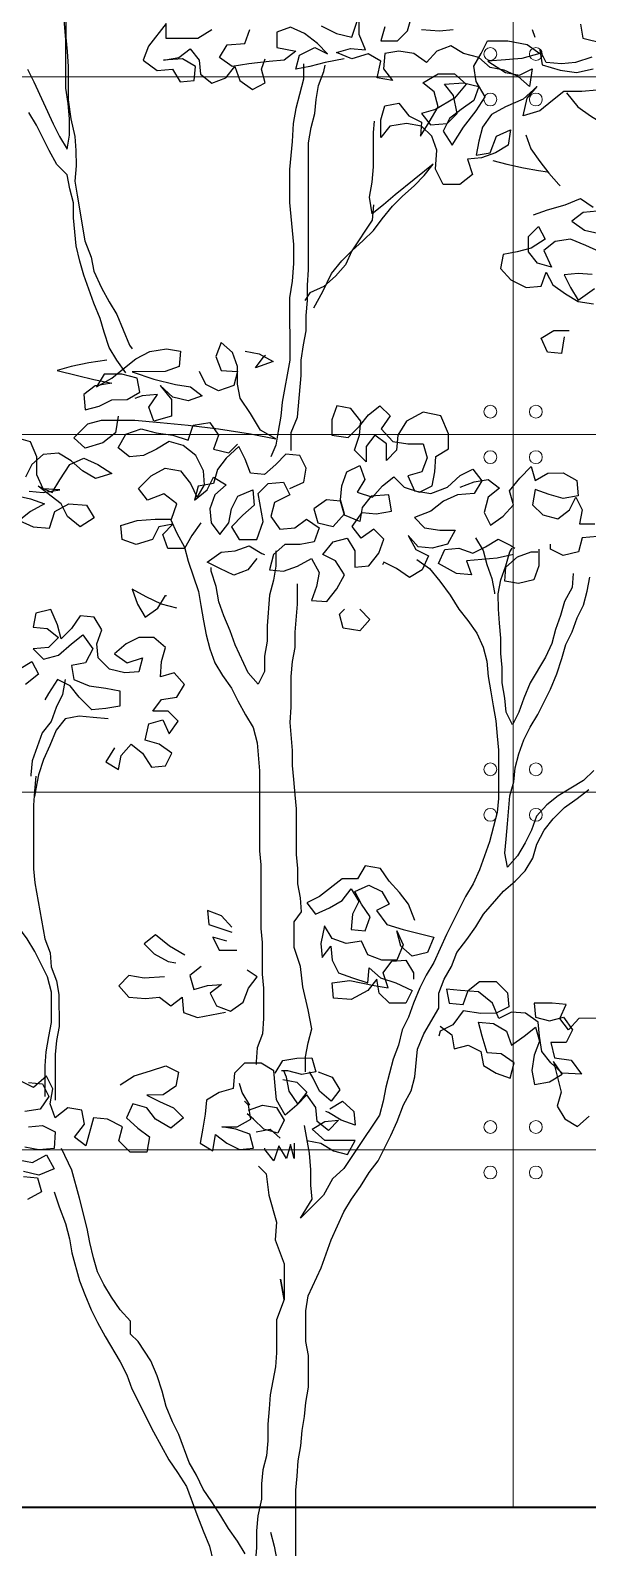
# Model space of a CAD drawing. Header units: millimetres. Extents: x 1564 to 2013, y 216 to 285.
# Drawn here: x 1666.928 to 1668.662, y 225.025 to 229.744 of the extents above; entities that cross this region are included whole.
import ezdxf

# ---------------------------------------------------------------- set-up
doc = ezdxf.new("R2010")
doc.units = ezdxf.units.MM
doc.header["$LTSCALE"] = 10
doc.layers.get('0').update_dxf_attribs({"color": 90})
doc.layers.add('CINZA', color=252, linetype='Continuous', lineweight=13)
doc.layers.add('PN 06', color=1, linetype='Continuous', lineweight=40)
doc.layers.add('ÁRVORE PRESERVADA', color=252, linetype='Continuous')

# ---------------------------------------------------------------- blocks, each defined once
blk = doc.blocks.new('A$C338F7350')
for points in [[(4.2687, 11.0949), (4.2935, 11.0455), (4.3678, 10.8824), (4.3925, 10.833), (4.4222, 10.7836), (4.4321, 10.838), (4.432, 10.9023), (4.427, 10.9616), (4.4171, 11.0209), (4.4169, 11.2087), (4.4119, 11.2729), (4.4069, 11.3273), (4.3871, 11.3915), (4.3672, 11.5002), (4.3375, 11.5546), (4.2979, 11.5941), (4.2534, 11.6435)], [(4.4168, 11.3471), (4.4169, 11.2186), (4.4219, 11.1642), (4.4269, 11.1049), (4.427, 10.9764), (4.437, 10.9023), (4.4518, 10.8331), (4.4568, 10.7787), (4.4569, 10.7194), (4.452, 10.6601), (4.4619, 10.6057), (4.4918, 10.4278), (4.5165, 10.3636), (4.5265, 10.3093), (4.5562, 10.245), (4.5859, 10.1907), (4.6156, 10.1413), (4.6651, 10.0227), (4.675, 10.0079)], [(4.6504, 9.914), (4.6157, 9.9634), (4.586, 10.0128), (4.5662, 10.0721), (4.5513, 10.1264), (4.5266, 10.1857), (4.4869, 10.2944), (4.4721, 10.3487), (4.4572, 10.408), (4.4472, 10.5168), (4.4471, 10.5761), (4.4323, 10.6304), (4.4223, 10.6848), (4.3828, 10.7243), (4.353, 10.7786), (4.3035, 10.8774), (4.2738, 10.9268)], [(5.4994, 11.1355), (5.4253, 11.1206), (5.366, 11.1058), (5.3116, 11.0958), (5.3264, 11.1502), (5.3857, 11.1799), (5.4351, 11.1553), (5.3955, 11.1948), (5.3461, 11.2343), (5.2917, 11.2589), (5.2373, 11.2391), (5.2374, 11.1798), (5.3115, 11.165), (5.2671, 11.1304), (5.2078, 11.1254), (5.1287, 11.1154), (5.0645, 11.1055), (5.015, 11.14), (5.0446, 11.1895), (5.1138, 11.1945), (5.1335, 11.2489)], [(5.4103, 11.264), (5.4696, 11.2344), (5.529, 11.2196), (5.5536, 11.2938)], [(4.9853, 11.2487), (4.9309, 11.2141), (4.8074, 11.214), (4.8073, 11.2733), (4.7382, 11.1843), (4.7185, 11.1299), (4.7729, 11.0904), (4.8322, 11.0954), (4.8619, 11.046), (4.9162, 11.051), (4.9211, 11.1054), (4.8717, 11.135), (4.7975, 11.13), (4.8569, 11.1399), (4.9013, 11.1745), (4.9359, 11.1301), (4.9409, 11.0757), (4.9854, 11.0412), (5.0398, 11.061), (5.0743, 11.1055), (5.0942, 11.0511), (5.1436, 11.0166), (5.193, 11.0414), (5.1782, 11.0957), (5.1929, 11.1353)], [(6.4185, 11.2698), (6.4285, 11.2155), (6.5076, 11.1958)], [(6.4631, 11.1414), (6.3989, 11.1215), (6.3446, 11.1165), (6.2852, 11.1214), (6.2605, 11.1708), (6.2704, 11.1115), (6.3396, 11.0918), (6.4039, 11.082), (6.4681, 11.0969)], [(6.483, 11.0129), (6.4237, 11.0079), (6.3545, 11.0078), (6.3101, 10.9732), (6.2607, 10.9336), (6.1965, 10.9138), (6.2112, 10.983), (6.2507, 11.0275), (6.1964, 10.978), (6.1272, 10.9483), (6.0729, 10.9186), (6.0383, 10.8691), (6.0236, 10.8148), (6.0137, 10.7604), (6.0681, 10.7703), (6.0927, 10.8346), (6.1471, 10.8594), (6.1373, 10.8), (6.0879, 10.7703), (6.0335, 10.7505), (5.9792, 10.7455), (5.999, 10.6862), (5.9496, 10.6467), (5.8853, 10.6466), (5.8556, 10.7059), (5.8605, 10.78), (5.8407, 10.8344), (5.8011, 10.8739), (5.7418, 10.8837), (5.6775, 10.8738), (5.643, 10.8292), (5.6429, 10.8984), (5.6577, 10.9528), (5.7121, 10.9628), (5.7516, 10.9134), (5.8011, 10.8887), (5.7962, 10.8343), (5.8307, 10.8887), (5.8653, 10.9481), (5.8504, 11.0074), (5.8059, 11.0419), (5.8652, 11.0766), (5.9294, 11.0766), (5.9739, 11.0371), (5.9295, 10.9827), (5.8554, 10.9382), (5.8011, 10.9233), (5.8357, 10.8788), (5.8999, 10.8838), (5.9394, 10.9234), (5.9246, 10.9926), (5.8899, 11.0371), (5.9641, 11.0421), (6.0234, 11.0273), (6.0037, 10.9729), (5.9543, 10.9383), (5.9098, 10.9036), (5.8851, 10.8542), (5.9198, 10.7998), (5.9642, 10.8691), (6.0136, 10.9334), (6.0481, 10.9878), (6.0135, 11.047), (6.0035, 11.1063), (6.0331, 11.1558), (6.0578, 11.2052), (6.1369, 11.2053), (6.211, 11.1906), (6.2605, 11.156), (6.1913, 11.1362), (6.1271, 11.1312), (6.0579, 11.1262), (6.1271, 11.0817), (6.1815, 11.0719), (6.2309, 11.0967), (6.2211, 11.0275), (6.1766, 11.067), (6.1222, 11.0916), (6.0678, 11.1015), (6.0233, 11.141), (5.9639, 11.1557), (5.9145, 11.1853), (5.8601, 11.1655), (5.8206, 11.121), (5.7712, 11.1556), (5.7119, 11.1654), (5.6575, 11.1555), (5.6526, 11.0961), (5.6873, 11.0517), (5.6279, 11.0615), (5.6427, 11.1258), (5.5933, 11.1554), (5.529, 11.1356), (5.4697, 11.1602), (5.5241, 11.1751), (5.5834, 11.1702), (5.5586, 11.2295), (5.5585, 11.2888)], [(5.6574, 11.2592), (5.6426, 11.2049), (5.7069, 11.2049), (5.7464, 11.2445), (5.7612, 11.2989)], [(5.8008, 11.2495), (5.87, 11.2446), (5.9243, 11.2496)], [(6.2308, 11.2499), (6.2407, 11.2202)], [(5.3412, 11.1156), (5.3413, 11.0563), (5.3265, 10.997), (5.3117, 10.9426), (5.3019, 10.8833), (5.297, 10.8141), (5.2872, 10.7054), (5.2874, 10.5768), (5.3023, 10.4138), (5.3024, 10.3396), (5.2975, 10.2704), (5.2877, 10.2062), (5.2879, 9.964), (5.2584, 9.8009), (5.2535, 9.7465), (5.2437, 9.6872), (5.2339, 9.6328), (5.2141, 9.5883)], [(5.2932, 9.6131), (5.2931, 9.6823), (5.3178, 9.7416), (5.3325, 9.9047), (5.3324, 9.964), (5.3422, 10.0233), (5.3521, 10.0777), (5.352, 10.137), (5.3569, 10.1963), (5.3568, 10.2557), (5.3617, 10.315), (5.3613, 10.8092), (5.3711, 10.8685), (5.3859, 10.9229), (5.3908, 10.9773), (5.4006, 11.0317), (5.4203, 11.086), (5.4253, 11.1108)], [(6.3644, 11.0029), (6.409, 10.9486), (6.4584, 10.914), (6.5128, 10.8795), (6.5524, 10.835), (6.5623, 10.7807), (6.5822, 10.7164), (6.5921, 10.6621), (6.6119, 10.583)], [(5.3816, 10.1667), (5.4162, 10.231), (5.4507, 10.3002), (5.4902, 10.3497), (5.5297, 10.3893), (5.5742, 10.4288), (5.6137, 10.4684), (5.6482, 10.5129), (5.6877, 10.5624), (5.7272, 10.602), (5.7717, 10.6415), (5.8112, 10.6811), (5.8457, 10.7256), (5.6976, 10.6069), (5.6531, 10.5673), (5.6087, 10.5327), (5.5987, 10.5969), (5.6085, 10.6562), (5.6134, 10.7155), (5.6133, 10.849), (5.6182, 10.8935)], [(6.2064, 10.8396), (6.2262, 10.7853), (6.2609, 10.7359), (6.2955, 10.6914), (6.3351, 10.647), (6.34, 10.6421)], [(6.078, 10.7407), (6.1324, 10.7259), (6.1967, 10.7111), (6.256, 10.7013), (6.2906, 10.6964)], [(6.2364, 10.5283), (6.2907, 10.5481), (6.3599, 10.5679), (6.4192, 10.5927), (6.4686, 10.5582)], [(6.4835, 10.5433), (6.4291, 10.5384), (6.3847, 10.5037), (6.4341, 10.4692), (6.4984, 10.4544)], [(6.4935, 10.3852), (6.4391, 10.4099), (6.3798, 10.4345), (6.3205, 10.4246), (6.276, 10.3899), (6.3057, 10.3257), (6.2514, 10.3405), (6.2167, 10.3849), (6.2167, 10.4443), (6.2562, 10.4838), (6.2809, 10.4344), (6.2266, 10.3998), (6.1722, 10.3849), (6.1179, 10.375), (6.108, 10.3206), (6.1476, 10.2761), (6.207, 10.2465), (6.2663, 10.2515), (6.286, 10.3059), (6.3107, 10.2565), (6.3602, 10.222), (6.4097, 10.1924), (6.469, 10.1825)], [(6.4639, 10.2962), (6.4096, 10.3011), (6.3552, 10.2961), (6.3799, 10.2467), (6.4096, 10.1973), (6.4739, 10.2418)], [(5.6136, 10.5673), (5.6087, 10.5079), (5.5297, 10.3893), (5.505, 10.3349), (5.4656, 10.2903), (5.4211, 10.2508), (5.3668, 10.226), (5.347, 10.1963)], [(4.2159, 9.4391), (4.2802, 9.4243), (4.3345, 9.4046), (4.2802, 9.3749), (4.2357, 9.3403), (4.2901, 9.3156), (4.3544, 9.3107), (4.3741, 9.375), (4.4284, 9.4047), (4.4976, 9.3998), (4.5273, 9.3504), (4.473, 9.3158), (4.4235, 9.3553), (4.3988, 9.4047), (4.3098, 9.4738), (4.3642, 9.4491), (4.3938, 9.4986), (4.4332, 9.5579), (4.4876, 9.5827), (4.542, 9.558), (4.5964, 9.5235), (4.5321, 9.5036), (4.4827, 9.5333), (4.4382, 9.5728), (4.3887, 9.6024), (4.3294, 9.5974), (4.285, 9.5578), (4.2603, 9.5083)], [(4.2752, 9.454), (4.3296, 9.4491), (4.3938, 9.459), (4.3295, 9.4639), (4.3048, 9.5183), (4.3047, 9.5875), (4.2799, 9.6467), (4.2256, 9.6615)], [(4.5566, 9.731), (4.6852, 9.7311), (4.784, 9.7213), (4.8928, 9.7116), (5.0114, 9.6968), (5.135, 9.6772), (5.2338, 9.6575), (5.1745, 9.692), (5.1349, 9.7563), (5.0953, 9.8155), (5.0854, 9.8699), (5.0853, 9.9391), (5.0655, 9.9934), (5.021, 10.0329), (5.0012, 9.9785), (5.0211, 9.9242), (5.0853, 9.9193), (5.0705, 9.8649), (5.0113, 9.8451), (4.9618, 9.8698), (4.937, 9.9192)], [(6.3554, 10.0539), (6.3456, 9.9897), (6.2912, 9.9946), (6.2665, 10.0489), (6.3158, 10.0786), (6.3752, 10.0787)], [(4.5762, 9.9633), (4.507, 9.9534), (4.4378, 9.9385), (4.3835, 9.9236), (4.4626, 9.9039), (4.5268, 9.8892), (4.5961, 9.8744), (4.5318, 9.8644), (4.4874, 9.8298), (4.4924, 9.7705), (4.5467, 9.7854), (4.5961, 9.8101), (4.6554, 9.8102), (4.7048, 9.8399), (4.6949, 9.8942), (4.6356, 9.909), (4.5664, 9.909), (4.5368, 9.8595), (4.596, 9.8942), (4.6454, 9.9337), (4.6899, 9.9684), (4.7442, 9.9981), (4.8085, 10.008), (4.8628, 9.9982), (4.8579, 9.9389), (4.8036, 9.9191), (4.6751, 9.9189), (4.7591, 9.8894), (4.8432, 9.8697), (4.9025, 9.8598), (4.947, 9.8253), (4.8927, 9.8055), (4.8333, 9.8202), (4.7839, 9.8647), (4.8284, 9.8103), (4.8285, 9.7461), (4.7593, 9.7263), (4.7395, 9.7806), (4.774, 9.8301), (4.7147, 9.8251), (4.6851, 9.8152)], [(5.1149, 9.9984), (5.1693, 9.9886), (5.2237, 9.959), (5.1545, 9.9342), (5.1891, 9.9787), (5.194, 9.9837)], [(4.6209, 9.7459), (4.6111, 9.6816), (4.5617, 9.6421), (4.4925, 9.6222), (4.448, 9.6617), (4.5023, 9.7161), (4.5566, 9.731)], [(5.2884, 9.4648), (5.3427, 9.4896), (5.3526, 9.5439), (5.3278, 9.5933), (5.2734, 9.5982), (5.2339, 9.5587), (5.1895, 9.5191), (5.1351, 9.524), (5.1153, 9.5783), (5.0905, 9.6277), (5.0411, 9.5832), (5.0066, 9.5387), (4.9918, 9.4843), (4.9325, 9.4744), (4.9177, 9.42), (4.9671, 9.4596), (4.9918, 9.509), (5.0412, 9.4794), (4.9968, 9.4398), (4.9771, 9.3854), (4.9821, 9.3311), (5.0167, 9.2866), (5.0513, 9.3311), (5.0611, 9.3855), (5.0858, 9.435), (5.1451, 9.4597), (5.15, 9.4004), (5.1056, 9.3608), (5.0612, 9.3163), (5.0909, 9.2669), (5.1601, 9.267), (5.1847, 9.3362), (5.1648, 9.4449), (5.2043, 9.4845), (5.2636, 9.4895), (5.2884, 9.4401), (5.2291, 9.4104), (5.2143, 9.356), (5.249, 9.3066), (5.3083, 9.3116), (5.3527, 9.3462), (5.4022, 9.3117), (5.3825, 9.2573), (5.3281, 9.2474), (5.2688, 9.2473), (5.2244, 9.2077), (5.2096, 9.1484), (5.264, 9.1435), (5.3183, 9.1633), (5.3726, 9.193), (5.4024, 9.1387), (5.3925, 9.0843), (5.3728, 9.0299), (5.4321, 9.025), (5.4716, 9.0745), (5.5012, 9.1289), (5.4666, 9.1832), (5.4171, 9.2079), (5.4566, 9.2574), (5.511, 9.2722), (5.5407, 9.2228), (5.5407, 9.1586), (5.5951, 9.1636), (5.6346, 9.213), (5.6543, 9.2674), (5.6147, 9.3069), (5.5653, 9.2723), (5.5307, 9.3167), (5.5702, 9.3711), (5.6246, 9.3663), (5.6839, 9.3762), (5.6739, 9.4404), (5.6047, 9.4354), (5.5702, 9.3909), (5.5603, 9.3365), (5.501, 9.3612), (5.4861, 9.4156), (5.4317, 9.4204), (5.3824, 9.3858), (5.3972, 9.3314), (5.4566, 9.3167), (5.501, 9.3661), (5.4861, 9.4205), (5.491, 9.4749), (5.5107, 9.5293), (5.5601, 9.554), (5.58, 9.4997), (5.5503, 9.4502), (5.6097, 9.4305), (5.6492, 9.475), (5.6936, 9.5096), (5.7332, 9.4701), (5.7925, 9.4504), (5.8419, 9.4752), (5.8518, 9.5296), (5.8566, 9.5889), (5.906, 9.6186), (5.906, 9.6779), (5.8763, 9.7471), (5.8071, 9.7618), (5.7428, 9.7272), (5.7083, 9.6728), (5.7034, 9.6134), (5.6639, 9.5739), (5.6638, 9.6381), (5.6193, 9.6727), (5.5848, 9.6282), (5.5848, 9.5689), (5.5403, 9.6133), (5.56, 9.6726), (5.5649, 9.727), (5.5253, 9.7764), (5.471, 9.7862), (5.4512, 9.7318), (5.4513, 9.6725), (5.5155, 9.6627), (5.56, 9.7072), (5.5945, 9.7517), (5.639, 9.7864), (5.6786, 9.7469), (5.644, 9.6974), (5.6885, 9.648), (5.7479, 9.6382), (5.8072, 9.6383), (5.8221, 9.5839), (5.8023, 9.5295), (5.748, 9.5146), (5.7727, 9.4554), (5.837, 9.4455), (5.9012, 9.4703), (5.9506, 9.5148), (6, 9.5396), (6.0347, 9.4951), (6.0051, 9.4457), (5.9408, 9.4407), (5.8865, 9.4159), (5.8371, 9.3763), (5.7728, 9.3516), (5.8124, 9.3121), (5.8717, 9.3022), (5.931, 9.3023), (5.9014, 9.2479), (5.8421, 9.233), (5.7878, 9.2379), (5.7482, 9.2823), (5.7779, 9.228), (5.8273, 9.2033), (5.8027, 9.1489), (5.7533, 9.1192), (5.7038, 9.1538), (5.6544, 9.1785), (5.6494, 9.1686)], [(4.9425, 9.331), (4.908, 9.2816), (4.8784, 9.2321), (4.8141, 9.2321), (4.7943, 9.2864), (4.8338, 9.326), (4.7794, 9.3161), (4.7548, 9.2666), (4.6905, 9.2468), (4.6362, 9.2665), (4.6312, 9.3209), (4.6954, 9.3407), (4.7646, 9.3457), (4.8288, 9.3458), (4.8486, 9.4051), (4.7991, 9.4446), (4.7349, 9.4198), (4.7002, 9.4643), (4.7496, 9.5137), (4.8039, 9.5434), (4.8633, 9.5336), (4.9028, 9.4842), (4.9276, 9.4299), (4.9572, 9.4793), (4.9522, 9.5337), (4.9225, 9.593), (4.8731, 9.6325), (4.8187, 9.6472), (4.7693, 9.6175), (4.7199, 9.5928), (4.6655, 9.5878), (4.621, 9.6223), (4.6506, 9.6767), (4.7099, 9.6966), (4.7692, 9.6818), (4.8335, 9.672), (4.8928, 9.6522), (4.9125, 9.7116), (4.9768, 9.7215), (5.0114, 9.6721), (4.9917, 9.6177), (5.051, 9.603), (5.0856, 9.6376)], [(5.9507, 9.4703), (6.005, 9.4902), (6.0594, 9.5001), (6.1039, 9.4655), (6.0594, 9.4309), (6.0447, 9.3716), (6.0694, 9.3222), (6.1188, 9.3568), (6.1583, 9.4013), (6.1434, 9.4557), (6.1829, 9.5052), (6.2274, 9.5497), (6.2422, 9.4953), (6.2916, 9.525), (6.351, 9.5251), (6.4053, 9.4955), (6.4103, 9.4362), (6.351, 9.4262), (6.2967, 9.441), (6.2423, 9.4607), (6.2324, 9.4014), (6.272, 9.3619), (6.3313, 9.3471), (6.3758, 9.3818), (6.4005, 9.4312), (6.4252, 9.3818), (6.4154, 9.3274), (6.4747, 9.3275)], [(6.4846, 9.2781), (6.4253, 9.2731), (6.4105, 9.2187), (6.3512, 9.2038), (6.3018, 9.2285), (6.3018, 9.2483)], [(4.8239, 9.3458), (4.8487, 9.2914), (4.8784, 9.2371), (4.8932, 9.1827), (4.9329, 9.0641), (4.9428, 9.0098), (4.9528, 8.9505), (4.9627, 8.8961), (4.9776, 8.8418), (4.9974, 8.7874), (5.0271, 8.738), (5.0617, 8.6886), (5.0865, 8.6392), (5.1162, 8.5849), (5.1459, 8.5355), (5.1608, 8.4762), (5.1708, 8.3675), (5.171, 8.0561), (5.176, 8.0017), (5.1763, 7.7546), (5.1813, 7.7002), (5.1814, 7.5767), (5.1864, 7.5223), (5.1865, 7.4037), (5.1816, 7.3444), (5.1619, 7.29), (5.157, 7.2356), (5.157, 7.2257)], [(6.1585, 9.2086), (6.0942, 9.1937), (5.9756, 9.1837), (5.9955, 9.1294), (5.9361, 9.1342), (5.8669, 9.1737), (5.8916, 9.2281), (5.9459, 9.2331), (6.0003, 9.2134), (6.0497, 9.2381), (6.0991, 9.2678), (6.1486, 9.2432), (6.1634, 9.2333)], [(6.0102, 9.2727), (6.0399, 9.2233), (6.0547, 9.1689), (6.0746, 9.1146), (6.0845, 9.0602), (6.0845, 9.0553)], [(5.1601, 9.1928), (5.1256, 9.1483), (5.0712, 9.1285), (5.0168, 9.1532), (4.9674, 9.1778), (5.0217, 9.2174), (5.0761, 9.2224), (5.1304, 9.2422), (5.1799, 9.2126), (5.1898, 9.2077)], [(5.2342, 9.2226), (5.2343, 9.1633), (5.2245, 9.1089), (5.2097, 9.0496), (5.1999, 8.9309), (5.2, 8.8716), (5.1901, 8.8123), (5.1902, 8.753), (5.1655, 8.7035), (5.1259, 8.748), (5.0764, 8.8567), (5.0566, 8.911), (5.0318, 8.9703), (5.012, 9.0247), (5.0021, 9.084), (4.9822, 9.1433), (4.9822, 9.1581)], [(6.3908, 9.1347), (6.386, 9.0803), (6.3564, 9.0259), (6.3416, 8.9715), (6.3219, 8.9171), (6.3071, 8.8627), (6.2824, 8.8084), (6.2232, 8.7095), (6.1985, 8.6501), (6.1788, 8.5957), (6.1541, 8.5463), (6.1294, 8.5957), (6.1244, 8.6501), (6.1145, 8.7094), (6.1144, 8.7687), (6.1094, 8.823), (6.1094, 8.8823), (6.1044, 8.9416), (6.0994, 8.996), (6.0993, 9.0553), (6.1092, 9.1097), (6.1289, 9.1641), (6.1436, 9.2185), (6.1535, 9.2333)], [(6.2573, 9.2284), (6.2574, 9.1642), (6.2377, 9.1098), (6.1784, 9.0949), (6.124, 9.1048), (6.1289, 9.1591), (6.1733, 9.1987), (6.2277, 9.2185), (6.2524, 9.2186)], [(6.4706, 8.3687), (6.4311, 8.3291), (6.3323, 8.2697), (6.2879, 8.235), (6.2484, 8.1905), (6.2287, 8.1361), (6.204, 8.0867), (6.1744, 8.0372), (6.1349, 7.9927), (6.125, 8.0471), (6.1298, 8.1014), (6.1347, 8.1608), (6.1445, 8.2695), (6.1593, 8.3239), (6.1642, 8.3783), (6.179, 8.4326), (6.1987, 8.487), (6.2234, 8.5365), (6.253, 8.5859), (6.3023, 8.6848), (6.327, 8.7441), (6.3467, 8.8035), (6.3614, 8.8579), (6.3861, 8.9073), (6.4058, 8.9617), (6.4305, 9.0111), (6.4453, 9.0655), (6.4551, 9.1199)], [(5.7829, 9.1885), (5.8323, 9.1539), (5.8719, 9.1045), (5.9115, 9.0502), (5.9462, 8.9959), (5.9808, 8.9514), (6.0154, 8.902), (6.0402, 8.8477), (6.0551, 8.7933), (6.0601, 8.734), (6.07, 8.6747), (6.0799, 8.6204), (6.0899, 8.5611), (6.0949, 8.5018), (6.0999, 8.4474), (6.1, 8.2596), (6.0952, 8.2052), (6.0804, 8.1508), (6.0656, 8.0915), (6.0262, 7.9827), (6.0015, 7.9283), (5.9719, 7.8789), (5.8979, 7.7305), (5.8486, 7.6218), (5.819, 7.5723), (5.7943, 7.5229), (5.7696, 7.4635), (5.7499, 7.4092), (5.7252, 7.3597), (5.7105, 7.3004), (5.6907, 7.246), (5.6612, 7.1372), (5.6514, 7.0829), (5.6366, 7.0285), (5.5477, 6.895), (5.5477, 6.895), (5.4984, 6.8208), (5.4539, 6.7812), (5.4194, 6.7169), (5.3305, 6.6279), (5.3749, 6.702), (5.3699, 6.7564), (5.3699, 6.8157), (5.3649, 6.88), (5.345, 6.9887)], [(5.3498, 7.1963), (5.3497, 7.2556), (5.3595, 7.3099), (5.3743, 7.3643), (5.3594, 7.4385), (5.3396, 7.5274), (5.3296, 7.6065), (5.3048, 7.6806), (5.3047, 7.7794), (5.3344, 7.819), (5.3294, 7.8734), (5.3194, 7.9277), (5.3194, 7.987), (5.3144, 8.0414), (5.3142, 8.2193), (5.3092, 8.2737), (5.3042, 8.333), (5.2992, 8.3873), (5.2992, 8.4467), (5.2892, 8.5554), (5.2941, 8.6147), (5.294, 8.7333), (5.2989, 8.7926), (5.3087, 8.847), (5.3087, 8.9063), (5.3184, 9.0151), (5.3184, 9.0941)], [(4.8489, 8.9998), (4.7896, 9.0146), (4.7303, 9.0442), (4.6759, 9.0738), (4.6957, 9.0145), (4.7254, 8.9651), (4.7748, 8.9997), (4.8044, 9.0492), (4.8093, 9.0492)], [(4.2363, 8.762), (4.2857, 8.7917), (4.3104, 8.7423), (4.261, 8.7027)], [(4.6072, 8.4559), (4.5727, 8.4015), (4.6221, 8.3719), (4.632, 8.4263), (4.6715, 8.4708), (4.716, 8.4362), (4.7506, 8.3819), (4.805, 8.3869), (4.8297, 8.4363), (4.7802, 8.4709), (4.7258, 8.4857), (4.7406, 8.5499), (4.795, 8.5648), (4.8197, 8.5105), (4.8543, 8.5599), (4.8147, 8.5994), (4.7554, 8.5994), (4.7899, 8.6439), (4.8492, 8.6538), (4.8789, 8.7033), (4.8393, 8.7477), (4.7849, 8.7329), (4.7898, 8.7922), (4.8046, 8.8465), (4.7601, 8.886), (4.7008, 8.886), (4.6514, 8.8612), (4.6069, 8.8217), (4.6564, 8.7871), (4.7157, 8.8069), (4.7009, 8.7525), (4.6465, 8.7476), (4.5872, 8.7623), (4.5427, 8.8068), (4.5377, 8.8611), (4.5574, 8.9155), (4.5277, 8.9649), (4.4733, 8.9698), (4.4388, 8.9203), (4.3993, 8.8808), (4.3844, 8.9351), (4.3596, 8.9944), (4.3003, 8.9795), (4.2905, 8.9252), (4.3449, 8.9203), (4.3894, 8.8857), (4.3499, 8.8461), (4.2906, 8.8411), (4.3301, 8.8016), (4.3894, 8.8165), (4.4388, 8.861), (4.4833, 8.8957), (4.5229, 8.8413), (4.4933, 8.787), (4.4389, 8.777), (4.4488, 8.7227), (4.5082, 8.698), (4.5724, 8.6882), (4.6268, 8.6783), (4.6269, 8.619), (4.5725, 8.6091), (4.5181, 8.6041), (4.4687, 8.6535), (4.434, 8.6979), (4.3846, 8.7226), (4.35, 8.6682), (4.3352, 8.6435)], [(5.5606, 8.9955), (5.6002, 8.956), (5.5607, 8.9115), (5.4965, 8.9213), (5.4816, 8.9757), (5.5013, 8.9955)], [(4.4142, 8.7226), (4.4044, 8.6633), (4.3797, 8.6139), (4.36, 8.5595), (4.3255, 8.515), (4.286, 8.4062), (4.2811, 8.3518), (4.2811, 8.3469)], [(4.5824, 8.5696), (4.5231, 8.5745), (4.4687, 8.5793), (4.4144, 8.5694), (4.3798, 8.5249), (4.3552, 8.4656), (4.3305, 8.4112), (4.3108, 8.3518), (4.301, 8.2975), (4.296, 8.2678)], [(4.3366, 7.1014), (4.3365, 7.22), (4.3414, 7.2744), (4.3513, 7.3337), (4.3611, 7.3881), (4.361, 7.5067), (4.3461, 7.566), (4.2966, 7.6648), (4.2669, 7.7142), (4.2125, 7.7883), (4.2223, 7.8328), (4.1975, 7.8872), (4.1728, 7.9366), (4.1381, 7.9859), (4.1084, 8.0353), (4.0837, 8.0946), (4.0688, 8.149), (4.044, 8.2083), (4.0193, 8.2577), (3.9846, 8.312), (3.95, 8.3614), (3.9252, 8.4108), (3.9005, 8.4651)], [(4.3009, 8.3469), (4.296, 8.2876), (4.2911, 8.2332), (4.2914, 7.9861), (4.2963, 7.9317), (4.3361, 7.7143), (4.3559, 7.6599), (4.3609, 7.6056), (4.3807, 7.5512), (4.3907, 7.4969), (4.3908, 7.3733), (4.3809, 7.3189), (4.376, 7.2646), (4.3762, 7.0866)], [(5.312, 5.2044), (5.3117, 5.5702), (5.3166, 5.6245), (5.3215, 5.6838), (5.3313, 5.7432), (5.3362, 5.8025), (5.346, 5.8569), (5.3509, 5.9112), (5.3608, 5.9705), (5.3607, 6.0941), (5.3507, 6.1485), (5.3506, 6.2671), (5.3604, 6.3264), (5.4098, 6.4352), (5.4492, 6.5439), (5.4985, 6.6527), (5.5281, 6.7022), (5.5627, 6.7516), (5.5972, 6.806), (5.6318, 6.8505), (5.6811, 6.9494), (5.7058, 7.0038), (5.7305, 7.0681), (5.7601, 7.1225), (5.7748, 7.1769), (5.7846, 7.2856), (5.8093, 7.345), (5.8685, 7.4439), (5.8684, 7.5032), (5.8882, 7.5576), (5.9178, 7.607), (5.9375, 7.6614), (5.977, 7.7109), (6.0115, 7.7603), (6.0411, 7.8098), (6.1201, 7.8988), (6.1646, 7.9384), (6.2041, 7.978), (6.2337, 8.0274), (6.2485, 8.0818), (6.2781, 8.1362), (6.3126, 8.1807), (6.3571, 8.2252), (6.4065, 8.2599), (6.4509, 8.2945)], [(5.7743, 7.7848), (5.7495, 7.849), (5.7149, 7.8935), (5.6753, 7.9379), (5.6406, 7.9873), (5.5813, 7.9972), (5.5517, 7.9477), (5.4924, 7.9476), (5.4035, 7.8784), (5.3541, 7.8536), (5.3887, 7.8092), (5.4431, 7.8339), (5.4925, 7.8636), (5.527, 7.9081), (5.5567, 7.8587), (5.5321, 7.8093), (5.5272, 7.75), (5.5816, 7.7451), (5.6013, 7.7995), (5.5666, 7.8489), (5.5419, 7.8983), (5.5962, 7.923), (5.6457, 7.8984), (5.6754, 7.849), (5.626, 7.8242), (5.6656, 7.7699), (5.7298, 7.7502), (5.8485, 7.7206), (5.8238, 7.6613), (5.7645, 7.6464), (5.72, 7.6859), (5.7051, 7.7452), (5.7299, 7.6909), (5.7052, 7.6315), (5.6459, 7.6315), (5.5915, 7.6512), (5.5668, 7.7055), (5.5075, 7.6956), (5.4531, 7.7153), (5.4234, 7.7647), (5.4086, 7.6955), (5.4136, 7.6411), (5.4482, 7.6857), (5.4532, 7.6313), (5.4779, 7.5819), (5.5323, 7.5622), (5.5916, 7.5425), (5.5965, 7.6018), (5.641, 7.5623), (5.7004, 7.5426), (5.7646, 7.513), (5.74, 7.4635), (5.6757, 7.4635), (5.6361, 7.503), (5.6262, 7.5573), (5.5917, 7.5128), (5.5274, 7.4781), (5.4582, 7.483), (5.4532, 7.5423), (5.5224, 7.5523), (5.6163, 7.5326), (5.6707, 7.5228), (5.6509, 7.582), (5.6855, 7.6266), (5.7398, 7.6316), (5.7695, 7.5822), (5.7695, 7.5574)], [(5.0626, 7.7594), (5.023, 7.8039), (4.9686, 7.8236), (4.9736, 7.7692), (5.0626, 7.7397)], [(4.8798, 7.6505), (4.8205, 7.6851), (4.7661, 7.7295), (4.7216, 7.6949), (4.7612, 7.6554), (4.8156, 7.6258), (4.8452, 7.6209)], [(5.0429, 7.7051), (4.9885, 7.7198), (5.0132, 7.6704), (5.0824, 7.6705)], [(4.8008, 7.5664), (4.7217, 7.5614), (4.6624, 7.5713), (4.6229, 7.5317), (4.6625, 7.4872), (4.7268, 7.4824), (4.7811, 7.4873), (4.8256, 7.4528), (4.8701, 7.4874), (4.8751, 7.4281), (4.9295, 7.4084), (5.0382, 7.4283)], [(4.9441, 7.6061), (4.8997, 7.5715), (4.9145, 7.5171), (4.9689, 7.532), (5.0232, 7.537), (4.9788, 7.5024), (5.0036, 7.453), (5.0579, 7.4332), (5.1073, 7.4679), (5.1271, 7.5223), (5.1616, 7.5668), (5.122, 7.5915)], [(5.8735, 7.3747), (5.918, 7.3401), (5.928, 7.2858), (5.9823, 7.3006), (6.0318, 7.276), (6.0417, 7.2216), (6.0911, 7.192), (6.1455, 7.1723), (6.1603, 7.2316), (6.1108, 7.2662), (6.0565, 7.271), (6.0366, 7.3353), (6.0218, 7.3896), (6.0811, 7.3847), (6.1305, 7.3551), (6.1503, 7.3008), (6.1997, 7.3354), (6.2442, 7.3701), (6.2591, 7.3157), (6.2393, 7.2613), (6.2295, 7.202), (6.2395, 7.1477), (6.2988, 7.1576), (6.3481, 7.1873), (6.3135, 7.2367), (6.3433, 7.1181), (6.3285, 7.0637), (6.3582, 7.0143), (6.4076, 6.9847), (6.4521, 7.0243)], [(6.5358, 7.4049), (6.4122, 7.4048), (6.3727, 7.3603), (6.3381, 7.4047), (6.3627, 7.4591), (6.3084, 7.464), (6.2392, 7.464), (6.2442, 7.4096), (6.2985, 7.3948), (6.3529, 7.4097), (6.3875, 7.3603), (6.3629, 7.3109), (6.3036, 7.3108), (6.3184, 7.2515), (6.3827, 7.2417), (6.4223, 7.1874), (6.3481, 7.1922), (6.3036, 7.2317), (6.269, 7.2762), (6.259, 7.3355), (6.2541, 7.3898), (6.2046, 7.4244), (6.1502, 7.4293), (6.1008, 7.4045), (6.0761, 7.4638), (6.0217, 7.5083), (5.9525, 7.5131), (5.8981, 7.518), (5.908, 7.4637), (5.9624, 7.4588), (5.9821, 7.5132), (6.0266, 7.5478), (6.0908, 7.5479), (6.1353, 7.5034), (6.1403, 7.4491), (6.0909, 7.4243), (6.0316, 7.4242), (5.9624, 7.4341), (5.9229, 7.3797), (5.8735, 7.3549), (5.8686, 7.3351)], [(4.6282, 7.1462), (4.6825, 7.1808), (4.7468, 7.2007), (4.8061, 7.2205), (4.8555, 7.1958), (4.8457, 7.1414), (4.7963, 7.1068), (4.732, 7.1067), (4.7815, 7.0821), (4.8359, 7.0574), (4.8755, 7.0179), (4.8261, 6.9783), (4.7667, 7.0129), (4.7321, 7.0573), (4.6777, 7.0721), (4.653, 7.0177), (4.6976, 6.9782), (4.7421, 6.9436), (4.7322, 6.8843), (4.668, 6.8843), (4.6235, 6.9287), (4.6382, 6.9831), (4.5789, 7.0127), (4.5245, 7.0176), (4.495, 6.9088), (4.4505, 6.9434), (4.49, 6.9928), (4.48, 7.0472), (4.4257, 7.057), (4.3763, 7.0174), (4.3564, 7.0718), (4.3663, 7.1311), (4.3415, 7.1805), (4.2921, 7.136), (4.2427, 7.1607)], [(4.2723, 7.1557), (4.3267, 7.1508), (4.3515, 7.1014), (4.3169, 7.052), (4.2576, 7.042)], [(4.2725, 6.9827), (4.3269, 6.9877), (4.3763, 6.9631), (4.3714, 6.8988), (4.3121, 6.8938), (4.2577, 6.9037)], [(4.2331, 6.8542), (4.2875, 6.8444), (4.3418, 6.8741), (4.3715, 6.8197), (4.3122, 6.795), (4.2529, 6.8097)], [(4.2529, 6.79), (4.3073, 6.7851), (4.3222, 6.7307), (4.2678, 6.701)], [(5.355, 6.9294), (5.4093, 6.9195), (5.4588, 6.8899), (5.5132, 6.8752), (5.5428, 6.9295), (5.4241, 6.9294), (5.3747, 6.9739), (5.4241, 7.0036), (5.4784, 7.0086), (5.4389, 6.969), (5.3944, 7.0035), (5.3894, 7.0579), (5.3548, 7.1073), (5.3153, 7.0677), (5.2708, 7.0281), (5.2362, 7.0874), (5.2312, 7.1418), (5.2262, 7.2011), (5.1767, 7.2307), (5.1125, 7.2306), (5.073, 7.1911), (5.0681, 7.1318), (5.0137, 7.1169), (4.9644, 7.0872), (4.9595, 7.0328), (4.9496, 6.9784), (4.9398, 6.9191), (4.9892, 6.8895), (4.9991, 6.9538), (5.0436, 6.9192), (5.093, 6.8945), (5.1474, 6.8995), (5.1325, 6.9539), (5.0781, 6.9736), (5.0238, 6.9834), (5.0831, 6.9835), (5.1374, 7.0132), (5.1275, 7.0676), (5.1126, 7.0824)], [(5.2311, 7.1912), (5.2608, 7.2407), (5.3151, 7.2506), (5.3744, 7.2507), (5.3893, 7.1963), (5.3349, 7.1864), (5.2806, 7.2011), (5.2559, 7.2011)], [(5.2608, 7.1665), (5.3152, 7.1567), (5.3548, 7.1172), (5.3202, 7.0727), (5.2856, 7.1221), (5.2756, 7.1764), (5.2657, 7.2011)], [(5.1324, 7.0676), (5.1027, 7.117), (5.0928, 7.1515)], [(5.3992, 7.1963), (5.4536, 7.1766), (5.4833, 7.1272), (5.4487, 7.0827), (5.4042, 7.1222), (5.3794, 7.1716), (5.3646, 7.1963)], [(5.4438, 7.053), (5.4932, 7.0827), (5.5377, 7.0432), (5.5427, 6.9889), (5.4883, 7.0086), (5.4389, 7.0382), (5.429, 7.0431)], [(5.1275, 7.0478), (5.1818, 7.0676), (5.2362, 7.0578), (5.2659, 7.0084), (5.2412, 6.9589), (5.1869, 6.9737), (5.1473, 7.0132), (5.1226, 7.033)], [(5.1572, 6.9638), (5.2116, 6.9737), (5.2511, 6.9392)], [(5.3055, 6.9194), (5.3056, 6.8601), (5.2907, 6.9145), (5.2759, 6.8601), (5.2462, 6.9095), (5.2265, 6.8502), (5.1919, 6.8946), (5.1919, 6.8996)], [(5.1142, 5.3229), (5.0845, 5.3722), (5.0499, 5.4216), (5.0202, 5.471), (4.9856, 5.5254), (4.9509, 5.5748), (4.9261, 5.6291), (4.8964, 5.6785), (4.8568, 5.7872), (4.832, 5.8366), (4.8073, 5.8959), (4.7924, 5.9552), (4.7726, 6.0145), (4.7478, 6.0738), (4.6983, 6.1479), (4.6686, 6.1775), (4.6686, 6.2269), (4.629, 6.2714), (4.5944, 6.3208), (4.5647, 6.3702), (4.5399, 6.4196), (4.525, 6.4739), (4.5102, 6.5332), (4.5002, 6.5876), (4.4705, 6.7062), (4.4407, 6.8149), (4.4011, 6.8988)], [(5.1672, 6.8304), (5.1969, 6.8007), (5.2069, 6.7167), (5.2366, 6.6129), (5.2317, 6.5437), (5.2664, 6.4499), (5.2666, 6.3115), (5.2517, 6.3906), (5.2666, 6.3115), (5.237, 6.2324), (5.2371, 6.1039), (5.2322, 6.0495), (5.2125, 5.9407), (5.2076, 5.8864), (5.2027, 5.8271), (5.2028, 5.7628), (5.1979, 5.7035), (5.1831, 5.6491), (5.1782, 5.5947), (5.1783, 5.5354), (5.1635, 5.4712), (5.1586, 5.4119), (5.1587, 5.3476), (5.1538, 5.2833)], [(4.3716, 6.7308), (4.3914, 6.6715), (4.4162, 6.6073), (4.4311, 6.548), (4.441, 6.4936), (4.4707, 6.3849), (4.4906, 6.3305), (4.5153, 6.2713), (4.5401, 6.2219), (4.5698, 6.1675), (4.6292, 6.0687), (4.654, 6.0193), (4.6738, 5.965), (4.7579, 5.797), (4.8174, 5.6883), (4.852, 5.6389), (4.8866, 5.5846), (4.9263, 5.4759), (4.9511, 5.4117), (4.9758, 5.3524), (4.9907, 5.2931)], [(5.213, 5.407), (5.2279, 5.3526), (5.2378, 5.2983), (5.2676, 5.1895), (5.2726, 5.1302), (5.2826, 5.0215), (5.2925, 4.9672), (5.2975, 4.9474)]]:
    blk.add_lwpolyline(points)

msp = doc.modelspace()

# ---------------------------------------------------------------- linework, layer by layer
at = {"layer": 'CINZA'}
for p, q in [((1668.4302, 238.3), (1668.4302, 225.15)), ((1663.2552, 229.6), (1680.6302, 229.6)), ((1663.2552, 228.4875), (1680.6302, 228.4875)), ((1663.2552, 227.375), (1680.6302, 227.375)), ((1663.2552, 226.2625), (1680.6302, 226.2625))]:
    msp.add_line(p, q, dxfattribs=at)
for centre in [(1668.3595, 229.6707), (1668.5009, 229.6707), (1668.3595, 229.5293), (1668.5009, 229.5293), (1668.3595, 228.5582), (1668.5009, 228.5582), (1668.3595, 228.4168), (1668.5009, 228.4168), (1668.3595, 227.4457), (1668.5009, 227.4457), (1668.3595, 227.3043), (1668.5009, 227.3043), (1668.3595, 226.3332), (1668.5009, 226.3332), (1668.3595, 226.1918), (1668.5009, 226.1918)]:
    msp.add_circle(centre, 0.02, dxfattribs=at)
at = {"layer": 'PN 06'}
msp.add_line((1680.6302, 225.15), (1637.1302, 225.15), dxfattribs=at)

# ---------------------------------------------------------------- block references
at = {"layer": 'ÁRVORE PRESERVADA', "xscale": 0.7999999999999545, "yscale": 0.8000000000001819, "zscale": 0.8}
msp.add_blockref('A$C338F7350', (1663.5047, 220.7475), dxfattribs=at)

doc.saveas('drawing.dxf')
